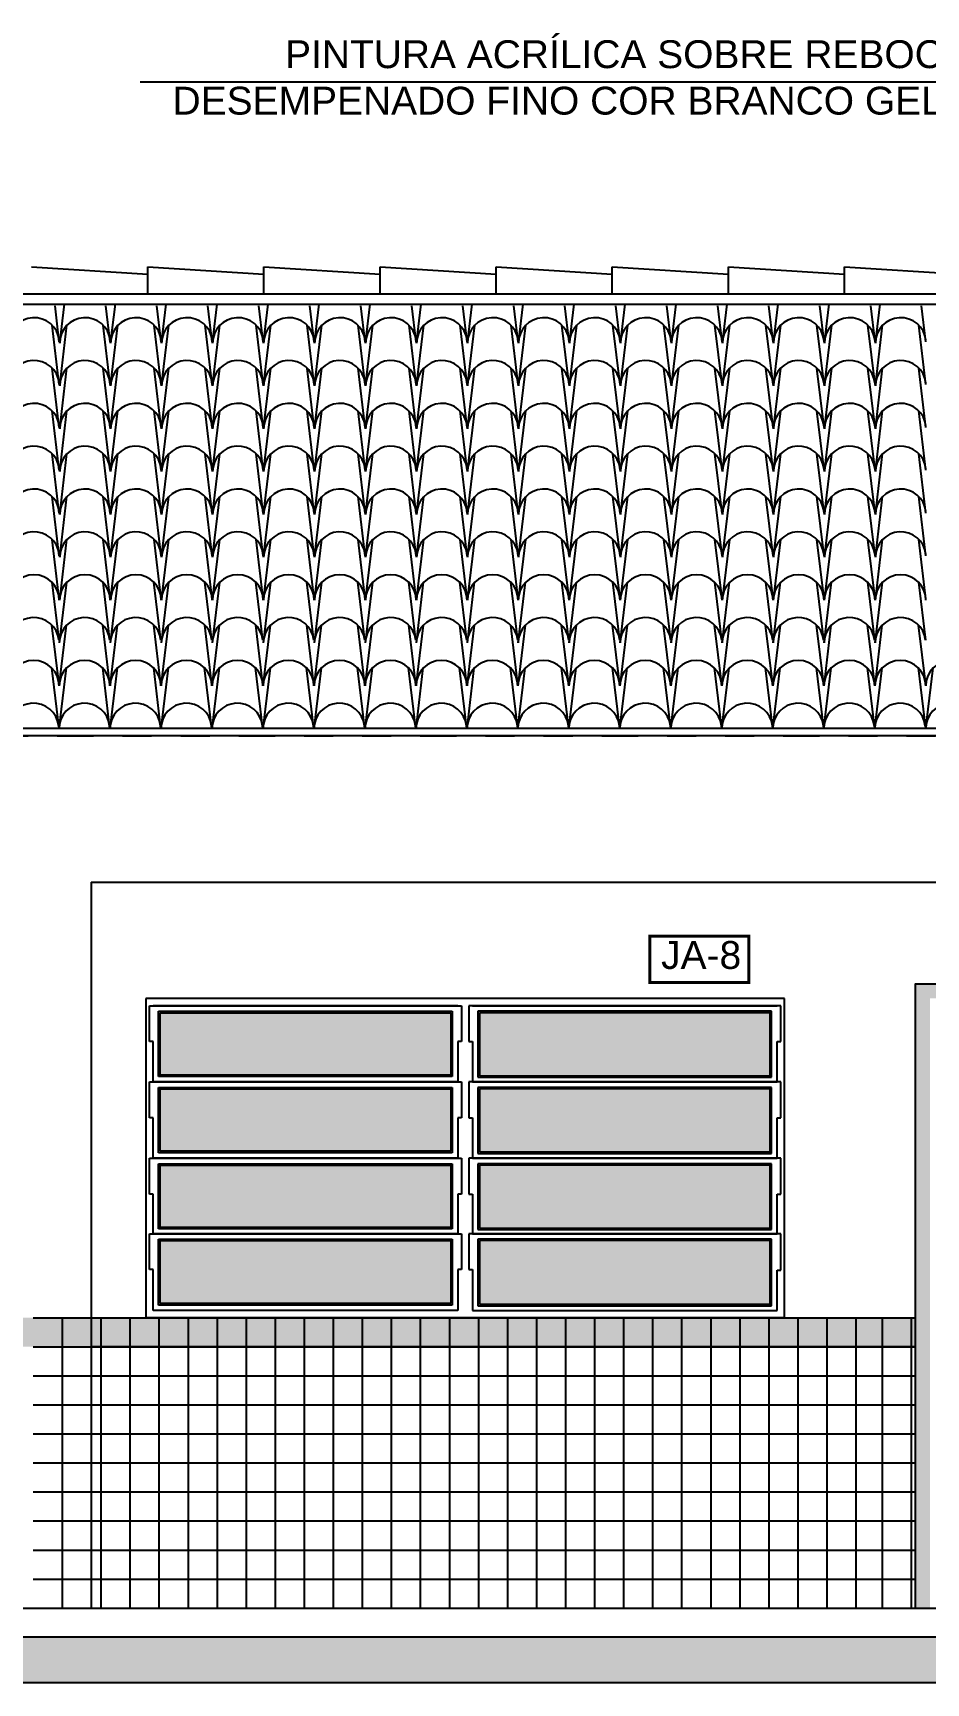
# Model space of a CAD drawing. Extents: x 183 to 373, y 23 to 105.
# Drawn here: x 212.67 to 215.74, y 46.32 to 52.01 of the extents above; entities that cross this region are included whole.
import ezdxf

# ---------------------------------------------------------------- set-up
doc = ezdxf.new("R2010")
doc.units = 0
doc.header["$LTSCALE"] = 0.005
doc.linetypes.add('C5', pattern=[60, 50, -5, 0, -5])
doc.linetypes.add('TRAÇO-2PTOS_P', pattern=[0.625, 0.25, -0.125, 0, -0.125, 0, -0.125])
doc.layers.get('0').update_dxf_attribs({"linetype": 'CONTINUOUS'})
for name, color, linetype in [('01', 1, 'CONTINUOUS'), ('0_HATCH', 1, 'CONTINUOUS'), ('252', 252, 'CONTINUOUS'), ('A-01', 1, 'CONTINUOUS'), ('A-CHAO_FACHADA', 8, 'CONTINUOUS'), ('A-COTAS', 1, 'CONTINUOUS'), ('A-HACH', 1, 'CONTINUOUS'), ('ARQ-EXO-1_100', 251, 'C5'), ('ARQ-SMB-1_100', 1, 'CONTINUOUS'), ('ARQ-TXT-1_075', 2, 'CONTINUOUS'), ('BL-AR-TELHA 2', 2, 'CONTINUOUS'), ('TELHA', 3, 'CONTINUOUS')]:
    doc.layers.add(name, color=color, linetype=linetype)
doc.styles.add('ESC-50-A20', font='arial.ttf', dxfattribs={"height": 0.1})
doc.styles.add('FNDE Texto Cota 0025', font='verdana.ttf', dxfattribs={"height": 0.04})
doc.dimstyles.new('FNDE 1-0025', dxfattribs={"dimscale": 5, "dimtxt": 0.04, "dimasz": 0.01, "dimexe": 0.15, "dimexo": 0.15, "dimgap": 0.005, "dimtad": 1, "dimzin": 1, "dimdsep": 46, "dimtxsty": 'FNDE Texto Cota 0025', "dimblk": 'tic', "dimcen": 0.015, "dimdle": 0.15, "dimse1": 1, "dimse2": 1, "dimclrd": 251, "dimclre": 251, "dimclrt": 256, "dimaunit": 1, "dimadec": 3, "dimazin": 0, "dimtfac": 1, "dimtix": 1, "dimtmove": 2, "dimatfit": 3, "dimfxl": 0.15, "dimtvp": 1, "dimtolj": 1, "dimtzin": 0, "dimarcsym": 0})

# ---------------------------------------------------------------- blocks, each defined once
blk = doc.blocks.new('tic')
at = {"color": 251}
for p, q in [((-1, 0), (1, 0)), ((0, -1), (0, 1))]:
    blk.add_line(p, q, dxfattribs=at)
blk.add_line((-0.6, -0.6), (0.6, 0.6))

msp = doc.modelspace()

# ---------------------------------------------------------------- hatches: boundary and pattern name
at = {"layer": '0_HATCH'}
msp.add_hatch(color=160, dxfattribs=at).paths.add_polyline_path([(216.6064, 48.7303), (215.7064, 48.7303), (215.7064, 46.5803), (215.7564, 46.5803), (215.7564, 48.6803), (216.5564, 48.6803), (216.5564, 46.5803), (216.6064, 46.5803)])
h = msp.add_hatch(color=160, dxfattribs=at)
h.paths.add_polyline_path([(212.8673, 47.5803), (212.8673, 47.4803), (215.7064, 47.4803), (215.7064, 47.5803)])
h.paths.add_polyline_path([(212.6673, 47.4803), (212.6673, 47.5803), (208.8123, 47.5803), (208.8123, 47.4803)])
h = msp.add_hatch(color=160, dxfattribs=at)
h.paths.add_polyline_path([(212.7673, 47.5803), (212.6673, 47.5803), (212.6673, 47.4803), (212.7673, 47.4803)])
h.paths.add_polyline_path([(212.8673, 47.5803), (212.7673, 47.5803), (212.7673, 47.4803), (212.8673, 47.4803)])
at = {"layer": 'A-COTAS'}
h = msp.add_hatch(color=252, dxfattribs=at)
h.set_gradient(color1=(91, 91, 91), one_color=1, tint=1, name='INVHEMISPHERICAL')
h.paths.add_polyline_path([(213.1047, 48.6309), (213.1047, 48.4164), (214.1059, 48.4164), (214.1059, 48.6309)])
h.paths.add_polyline_path([(213.1047, 48.3684), (213.1047, 48.1539), (214.1059, 48.1539), (214.1059, 48.3684)])
h.paths.add_polyline_path([(213.1047, 48.1059), (213.1047, 47.8914), (214.1059, 47.8914), (214.1059, 48.1059)])
h.paths.add_polyline_path([(213.1047, 47.8459), (213.1047, 47.6289), (214.1059, 47.6289), (214.1059, 47.8459)])
h.paths.add_polyline_path([(215.2059, 48.4141), (215.2059, 48.6309), (214.2047, 48.6309), (214.2047, 48.4141)])
h.paths.add_polyline_path([(215.2059, 48.1516), (215.2059, 48.3684), (214.2047, 48.3684), (214.2047, 48.1516)])
h.paths.add_polyline_path([(215.2059, 47.8891), (215.2059, 48.1059), (214.2047, 48.1059), (214.2047, 47.8891)])
h.paths.add_polyline_path([(214.2047, 47.8459), (214.2047, 47.6266), (215.2059, 47.6266), (215.2059, 47.8459)])
at = {"layer": 'A-HACH'}
msp.add_hatch(color=254, dxfattribs=at).paths.add_polyline_path([(206.7713, 46.4803), (206.7713, 46.3223), (267.1607, 46.3223), (267.1607, 46.4803)])

# ---------------------------------------------------------------- linework, layer by layer
at = {"color": 2}
msp.add_lwpolyline([(215.7064, 46.5803), (215.7064, 48.7303), (216.6064, 48.7303), (216.6064, 46.5803)], dxfattribs=at)
at = {"layer": '01', "color": 251}
for p, q in [((212.6673, 47.5803), (212.8673, 47.5803)), ((212.7673, 47.5803), (212.7673, 46.5803)), ((212.6673, 47.4803), (212.8673, 47.4803)), ((212.8673, 47.4803, -6.6453), (215.7064, 47.4803, -6.6453)), ((212.6673, 47.3803), (212.8673, 47.3803)), ((212.6673, 47.2803), (212.8673, 47.2803)), ((212.6673, 47.1803), (212.8673, 47.1803)), ((212.6673, 47.0803), (212.8673, 47.0803)), ((212.6673, 46.9803), (212.8673, 46.9803)), ((212.6673, 46.8803), (212.8673, 46.8803)), ((212.6673, 46.7803), (212.8673, 46.7803)), ((212.6673, 46.6803), (212.8673, 46.6803))]:
    msp.add_line(p, q, dxfattribs=at)
at = {"layer": '252', "linetype": 'Continuous'}
for p, q in [((212.9023, 46.5803, 3.3226), (212.9023, 47.5803, 3.3226)), ((213.0023, 46.5803, 3.3226), (213.0023, 47.5803, 3.3226)), ((213.1023, 46.5803, 3.3226), (213.1023, 47.5803, 3.3226)), ((213.2023, 46.5803, 3.3226), (213.2023, 47.5803, 3.3226)), ((213.2023, 46.5803, 3.3226), (213.2023, 47.5803, 3.3226)), ((213.3023, 46.5803, 3.3226), (213.3023, 47.5803, 3.3226)), ((213.4023, 46.5803, 3.3226), (213.4023, 47.5803, 3.3226)), ((213.5023, 46.5803, 3.3226), (213.5023, 47.5803, 3.3226)), ((213.5023, 46.5803, 3.3226), (213.5023, 47.5803, 3.3226)), ((213.6023, 46.5803, 3.3226), (213.6023, 47.5803, 3.3226)), ((213.7023, 46.5803, 3.3226), (213.7023, 47.5803, 3.3226)), ((213.8023, 46.5803, 3.3226), (213.8023, 47.5803, 3.3226)), ((213.9023, 46.5803, 3.3226), (213.9023, 47.5803, 3.3226)), ((214.0023, 46.5803, 3.3226), (214.0023, 47.5803, 3.3226)), ((214.1023, 46.5803, 3.3226), (214.1023, 47.5803, 3.3226)), ((214.2023, 46.5803, 3.3226), (214.2023, 47.5803, 3.3226)), ((214.3023, 46.5803, 3.3226), (214.3023, 47.5803, 3.3226)), ((214.4023, 46.5803, 3.3226), (214.4023, 47.5803, 3.3226)), ((214.5023, 46.5803, 3.3226), (214.5023, 47.5803, 3.3226)), ((214.6023, 46.5803, 3.3226), (214.6023, 47.5803, 3.3226)), ((214.7023, 46.5803, 3.3226), (214.7023, 47.5803, 3.3226)), ((214.8023, 46.5803, 3.3226), (214.8023, 47.5803, 3.3226)), ((214.9023, 46.5803, 3.3226), (214.9023, 47.5803, 3.3226)), ((215.0023, 46.5803, 3.3226), (215.0023, 47.5803, 3.3226)), ((215.1023, 46.5803, 3.3226), (215.1023, 47.5803, 3.3226)), ((215.1023, 46.5803, 3.3226), (215.1023, 47.5803, 3.3226)), ((215.2023, 46.5803, 3.3226), (215.2023, 47.5803, 3.3226)), ((215.3023, 46.5803, 3.3226), (215.3023, 47.5803, 3.3226)), ((215.4023, 46.5803, 3.3226), (215.4023, 47.5803, 3.3226)), ((215.4023, 46.5803, 3.3226), (215.4023, 47.5803, 3.3226)), ((215.5023, 46.5803, 3.3226), (215.5023, 47.5803, 3.3226)), ((215.5923, 46.5803, 6.6453), (215.5923, 47.5803, 6.6453)), ((215.6923, 46.5803, 6.6453), (215.6923, 47.5803, 6.6453)), ((212.8673, 47.3803, 2.6313), (215.7064, 47.3803, 2.17)), ((212.8673, 47.2803, 2.6313), (215.7064, 47.2803, 2.17)), ((212.8673, 47.1803, 2.6313), (215.7064, 47.1803, 2.17)), ((212.8673, 47.0803, 2.6313), (215.7064, 47.0803, 2.17)), ((212.8673, 46.9803, 2.6313), (215.7064, 46.9803, 2.17)), ((212.8673, 46.8803, 2.6313), (215.7064, 46.8803, 2.17)), ((212.8673, 46.7803, 2.6313), (215.7064, 46.7803, 2.17)), ((212.8673, 46.6803, 2.6313), (215.7064, 46.6803, 2.17))]:
    msp.add_line(p, q, dxfattribs=at)
at = {"layer": '252', "linetype": 'Continuous', "elevation": 3.3226}
for points in [[(212.8673, 47.5803), (215.7064, 47.5803)], [(215.7064, 47.4803), (212.8673, 47.4803)]]:
    msp.add_lwpolyline(points, dxfattribs=at)
at = {"layer": 'A-01', "color": 3}
for p, q in [((212.6623, 51.1998), (213.0623, 51.1753)), ((213.0623, 51.1077), (213.0623, 51.1998)), ((213.0623, 51.1998), (213.4623, 51.1753)), ((213.4623, 51.1077), (213.4623, 51.1998)), ((213.4623, 51.1998), (213.8623, 51.1753)), ((213.8623, 51.1998), (214.2623, 51.1753)), ((213.8623, 51.1077), (213.8623, 51.1998)), ((214.2623, 51.1077), (214.2623, 51.1998)), ((214.2623, 51.1998), (214.6623, 51.1753)), ((214.6623, 51.1077), (214.6623, 51.1998)), ((214.6623, 51.1998), (215.0623, 51.1753)), ((215.0623, 51.1077), (215.0623, 51.1998)), ((215.0623, 51.1998), (215.4623, 51.1753)), ((215.4623, 51.1998), (215.8623, 51.1753)), ((215.4623, 51.1077), (215.4623, 51.1998)), ((212.5123, 51.1077), (261.8473, 51.1077)), ((212.5123, 51.0717), (261.8473, 51.0717)), ((212.8673, 49.0811), (212.8673, 46.5803)), ((212.8673, 49.0811), (216.7373, 49.0811))]:
    msp.add_line(p, q, dxfattribs=at)
at = {"layer": 'A-01', "color": 5}
msp.add_line((208.0123, 46.5803), (266.3623, 46.5803), dxfattribs=at)
at = {"layer": 'A-01', "color": 8}
msp.add_line((267.1607, 46.3223), (206.7713, 46.3223), dxfattribs=at)
at = {"layer": 'A-CHAO_FACHADA', "color": 6}
msp.add_line((267.1607, 46.4803), (206.7713, 46.4803), dxfattribs=at)
at = {"layer": 'A-COTAS'}
for p, q in [((215.2553, 48.6803, 19.9358), (213.0553, 48.6803, 19.9358)), ((213.0553, 48.6803, 19.9358), (213.0553, 47.5803, 19.9358)), ((213.068, 48.6549, 19.9358), (214.1426, 48.6549, 19.9358)), ((213.068, 48.5314, 19.9358), (213.068, 48.6549, 19.9358)), ((214.1299, 48.6549, 19.9358), (213.0807, 48.6549, 19.9358)), ((214.1426, 48.6549, 19.9358), (214.1426, 48.5314, 19.9358)), ((215.2426, 48.6549, 19.9358), (214.168, 48.6549, 19.9358)), ((214.168, 48.6549, 19.9358), (214.168, 48.5314, 19.9358)), ((214.1807, 48.6549, 19.9358), (215.2299, 48.6549, 19.9358)), ((215.2426, 48.5316, 19.9358), (215.2426, 48.6549, 19.9358)), ((215.2553, 47.5803, 19.9358), (215.2553, 48.6803, 19.9358)), ((213.0997, 48.6359, 19.9358), (214.1109, 48.6359, 19.9358)), ((213.0997, 48.4114, 19.9358), (213.0997, 48.6359, 19.9358)), ((213.1047, 48.6309, 19.9358), (214.1059, 48.6309, 19.9358)), ((213.1047, 48.4164, 19.9358), (213.1047, 48.6309, 19.9358)), ((214.1059, 48.6309, 19.9358), (214.1059, 48.4164, 19.9358)), ((214.1109, 48.6359, 19.9358), (214.1109, 48.4114, 19.9358)), ((215.2109, 48.6359, 19.9358), (214.1997, 48.6359, 19.9358)), ((214.1997, 48.6359, 19.9358), (214.1997, 48.4091, 19.9358)), ((215.2059, 48.6309, 19.9358), (214.2047, 48.6309, 19.9358)), ((214.2047, 48.6309, 19.9358), (214.2047, 48.4141, 19.9358)), ((215.2059, 48.4141, 19.9358), (215.2059, 48.6309, 19.9358)), ((215.2109, 48.4091, 19.9358), (215.2109, 48.6359, 19.9358)), ((213.0807, 48.5314, 19.9358), (213.068, 48.5314, 19.9358)), ((213.0807, 48.3924, 19.9358), (213.0807, 48.5314, 19.9358)), ((214.1426, 48.5314, 19.9358), (214.1299, 48.5314, 19.9358)), ((214.1299, 48.5314, 19.9358), (214.1299, 48.3924, 19.9358)), ((214.168, 48.5314, 19.9358), (214.1807, 48.5314, 19.9358)), ((214.1807, 48.5314, 19.9358), (214.1807, 48.3924, 19.9358)), ((215.2299, 48.3924, 19.9358), (215.2299, 48.5316, 19.9358)), ((215.2299, 48.5316, 19.9358), (215.2426, 48.5316, 19.9358)), ((213.068, 48.3924, 19.9358), (214.1426, 48.3924, 19.9358)), ((213.068, 48.2689, 19.9358), (213.068, 48.3924, 19.9358)), ((214.1299, 48.3924, 19.9358), (213.0807, 48.3924, 19.9358)), ((214.1299, 48.3924, 19.9358), (213.0807, 48.3924, 19.9358)), ((214.1109, 48.4114, 19.9358), (213.0997, 48.4114, 19.9358)), ((213.0997, 48.3734, 19.9358), (214.1109, 48.3734, 19.9358)), ((213.0997, 48.1489, 19.9358), (213.0997, 48.3734, 19.9358)), ((214.1059, 48.4164, 19.9358), (213.1047, 48.4164, 19.9358)), ((213.1047, 48.3684, 19.9358), (214.1059, 48.3684, 19.9358)), ((213.1047, 48.1539, 19.9358), (213.1047, 48.3684, 19.9358)), ((214.1059, 48.3684, 19.9358), (214.1059, 48.1539, 19.9358)), ((214.1109, 48.3734, 19.9358), (214.1109, 48.1489, 19.9358)), ((214.1426, 48.3924, 19.9358), (214.1426, 48.2689, 19.9358)), ((215.2426, 48.3924, 19.9358), (214.168, 48.3924, 19.9358)), ((214.168, 48.3924, 19.9358), (214.168, 48.2689, 19.9358)), ((214.1807, 48.3924, 19.9358), (215.2299, 48.3924, 19.9358)), ((214.1807, 48.3924, 19.9358), (215.2299, 48.3924, 19.9358)), ((214.1997, 48.4091, 19.9358), (215.2109, 48.4091, 19.9358)), ((215.2109, 48.3734, 19.9358), (214.1997, 48.3734, 19.9358)), ((214.1997, 48.3734, 19.9358), (214.1997, 48.1466, 19.9358)), ((214.2047, 48.4141, 19.9358), (215.2059, 48.4141, 19.9358)), ((215.2059, 48.3684, 19.9358), (214.2047, 48.3684, 19.9358)), ((214.2047, 48.3684, 19.9358), (214.2047, 48.1516, 19.9358)), ((215.2059, 48.1516, 19.9358), (215.2059, 48.3684, 19.9358)), ((215.2109, 48.1466, 19.9358), (215.2109, 48.3734, 19.9358)), ((215.2426, 48.2691, 19.9358), (215.2426, 48.3924, 19.9358)), ((213.0807, 48.2689, 19.9358), (213.068, 48.2689, 19.9358)), ((213.0807, 48.1299, 19.9358), (213.0807, 48.2689, 19.9358)), ((214.1426, 48.2689, 19.9358), (214.1299, 48.2689, 19.9358)), ((214.1299, 48.2689, 19.9358), (214.1299, 48.1299, 19.9358)), ((214.168, 48.2689, 19.9358), (214.1807, 48.2689, 19.9358)), ((214.1807, 48.2689, 19.9358), (214.1807, 48.1299, 19.9358)), ((215.2299, 48.1299, 19.9358), (215.2299, 48.2691, 19.9358)), ((215.2299, 48.2691, 19.9358), (215.2426, 48.2691, 19.9358)), ((214.1109, 48.1489, 19.9358), (213.0997, 48.1489, 19.9358)), ((214.1059, 48.1539, 19.9358), (213.1047, 48.1539, 19.9358)), ((214.1997, 48.1466, 19.9358), (215.2109, 48.1466, 19.9358)), ((214.2047, 48.1516, 19.9358), (215.2059, 48.1516, 19.9358)), ((213.068, 48.1299, 19.9358), (214.1426, 48.1299, 19.9358)), ((213.068, 48.0064, 19.9358), (213.068, 48.1299, 19.9358)), ((214.1299, 48.1299, 19.9358), (213.0807, 48.1299, 19.9358)), ((214.1299, 48.1299, 19.9358), (213.0807, 48.1299, 19.9358)), ((213.0997, 48.1109, 19.9358), (214.1109, 48.1109, 19.9358)), ((213.0997, 47.8864, 19.9358), (213.0997, 48.1109, 19.9358)), ((213.1047, 48.1059, 19.9358), (214.1059, 48.1059, 19.9358)), ((213.1047, 47.8914, 19.9358), (213.1047, 48.1059, 19.9358)), ((214.1059, 48.1059, 19.9358), (214.1059, 47.8914, 19.9358)), ((214.1109, 48.1109, 19.9358), (214.1109, 47.8864, 19.9358)), ((214.1426, 48.1299, 19.9358), (214.1426, 48.0064, 19.9358)), ((215.2426, 48.1299, 19.9358), (214.168, 48.1299, 19.9358)), ((214.168, 48.1299, 19.9358), (214.168, 48.0064, 19.9358)), ((214.1807, 48.1299, 19.9358), (215.2299, 48.1299, 19.9358)), ((214.1807, 48.1299, 19.9358), (215.2299, 48.1299, 19.9358)), ((215.2109, 48.1109, 19.9358), (214.1997, 48.1109, 19.9358)), ((214.1997, 48.1109, 19.9358), (214.1997, 47.8841, 19.9358)), ((215.2059, 48.1059, 19.9358), (214.2047, 48.1059, 19.9358)), ((214.2047, 48.1059, 19.9358), (214.2047, 47.8891, 19.9358)), ((215.2059, 47.8891, 19.9358), (215.2059, 48.1059, 19.9358)), ((215.2109, 47.8841, 19.9358), (215.2109, 48.1109, 19.9358)), ((215.2426, 48.0066, 19.9358), (215.2426, 48.1299, 19.9358)), ((213.0807, 48.0064, 19.9358), (213.068, 48.0064, 19.9358)), ((213.0807, 47.8699, 19.9358), (213.0807, 48.0064, 19.9358)), ((214.1426, 48.0064, 19.9358), (214.1299, 48.0064, 19.9358)), ((214.1299, 48.0064, 19.9358), (214.1299, 47.8699, 19.9358)), ((214.168, 48.0064, 19.9358), (214.1807, 48.0064, 19.9358)), ((214.1807, 48.0064, 19.9358), (214.1807, 47.8699, 19.9358)), ((215.2299, 47.8699, 19.9358), (215.2299, 48.0066, 19.9358)), ((215.2299, 48.0066, 19.9358), (215.2426, 48.0066, 19.9358)), ((213.068, 47.8699, 19.9358), (214.1426, 47.8699, 19.9358)), ((213.068, 47.7464, 19.9358), (213.068, 47.8699, 19.9358)), ((214.1299, 47.8699, 19.9358), (213.0807, 47.8699, 19.9358)), ((214.1299, 47.8699, 19.9358), (213.0807, 47.8699, 19.9358)), ((214.1109, 47.8864, 19.9358), (213.0997, 47.8864, 19.9358)), ((214.1059, 47.8914, 19.9358), (213.1047, 47.8914, 19.9358)), ((214.1426, 47.8699, 19.9358), (214.1426, 47.7464, 19.9358)), ((215.2426, 47.8699, 19.9358), (214.168, 47.8699, 19.9358)), ((214.168, 47.8699, 19.9358), (214.168, 47.7464, 19.9358)), ((214.1807, 47.8699, 19.9358), (215.2299, 47.8699, 19.9358)), ((214.1807, 47.8699, 19.9358), (215.2299, 47.8699, 19.9358)), ((214.1997, 47.8841, 19.9358), (215.2109, 47.8841, 19.9358)), ((214.2047, 47.8891, 19.9358), (215.2059, 47.8891, 19.9358)), ((215.2426, 47.7441, 19.9358), (215.2426, 47.8699, 19.9358)), ((213.0997, 47.8509, 19.9358), (214.1109, 47.8509, 19.9358)), ((213.0997, 47.6239, 19.9358), (213.0997, 47.8509, 19.9358)), ((213.1047, 47.8459, 19.9358), (214.1059, 47.8459, 19.9358)), ((213.1047, 47.6289, 19.9358), (213.1047, 47.8459, 19.9358)), ((214.1059, 47.8459, 19.9358), (214.1059, 47.6289, 19.9358)), ((214.1109, 47.8509, 19.9358), (214.1109, 47.6239, 19.9358)), ((215.2109, 47.8509, 19.9358), (214.1997, 47.8509, 19.9358)), ((214.1997, 47.8509, 19.9358), (214.1997, 47.6216, 19.9358)), ((215.2059, 47.8459, 19.9358), (214.2047, 47.8459, 19.9358)), ((214.2047, 47.8459, 19.9358), (214.2047, 47.6266, 19.9358)), ((215.2059, 47.6266, 19.9358), (215.2059, 47.8459, 19.9358)), ((215.2109, 47.6216, 19.9358), (215.2109, 47.8509, 19.9358)), ((213.0807, 47.7464, 19.9358), (213.068, 47.7464, 19.9358)), ((213.0807, 47.6049, 19.9358), (213.0807, 47.7464, 19.9358)), ((214.1426, 47.7464, 19.9358), (214.1299, 47.7464, 19.9358)), ((214.1299, 47.7464, 19.9358), (214.1299, 47.6049, 19.9358)), ((214.168, 47.7464, 19.9358), (214.1807, 47.7464, 19.9358)), ((214.1807, 47.7464, 19.9358), (214.1807, 47.6049, 19.9358)), ((215.2299, 47.6049, 19.9358), (215.2299, 47.7441, 19.9358)), ((215.2299, 47.7441, 19.9358), (215.2426, 47.7441, 19.9358)), ((214.1059, 47.6289, 19.9358), (213.1047, 47.6289, 19.9358)), ((214.2047, 47.6266, 19.9358), (215.2059, 47.6266, 19.9358)), ((215.2553, 47.5803, 19.9358), (213.0553, 47.5803, 19.9358)), ((214.1299, 47.6049, 19.9358), (213.0807, 47.6049, 19.9358)), ((214.1109, 47.6239, 19.9358), (213.0997, 47.6239, 19.9358)), ((214.1807, 47.6049, 19.9358), (215.2299, 47.6049, 19.9358)), ((214.1997, 47.6216, 19.9358), (215.2109, 47.6216, 19.9358))]:
    msp.add_line(p, q, dxfattribs=at)
at = {"layer": 'ARQ-EXO-1_100', "color": 252, "linetype": 'TRAÇO-2PTOS_P', "ltscale": 100}
for p, q in [((205.8759, 49.5853), (267.1857, 49.5853)), ((205.8759, 46.5803), (267.1857, 46.5803))]:
    msp.add_line(p, q, dxfattribs=at)
at = {"layer": 'ARQ-SMB-1_100', "color": 252, "ltscale": 10, "const_width": 0.0107, "elevation": 19.9358}
msp.add_lwpolyline([(214.7916, 48.7349), (215.1326, 48.7349), (215.1326, 48.8949), (214.7916, 48.8949)], close=True, dxfattribs=at)
at = {"layer": 'BL-AR-TELHA 2'}
for p, q in [((212.7579, 50.9423), (212.743, 51.066)), ((212.7591, 50.9375), (212.7752, 51.0717)), ((212.9335, 50.9423), (212.9186, 51.066)), ((212.9346, 50.9375), (212.9508, 51.0717)), ((213.1091, 50.9423), (213.0942, 51.066)), ((213.1102, 50.9375), (213.1264, 51.0717)), ((213.2846, 50.9423), (213.2697, 51.066)), ((213.2858, 50.9375), (213.3019, 51.0717)), ((213.4602, 50.9423), (213.4453, 51.066)), ((213.4614, 50.9375), (213.4775, 51.0717)), ((213.6358, 50.9423), (213.6209, 51.066)), ((213.6369, 50.9375), (213.6531, 51.0717)), ((213.8114, 50.9423), (213.7965, 51.066)), ((213.8125, 50.9375), (213.8286, 51.0717)), ((213.9869, 50.9423), (213.972, 51.066)), ((213.9881, 50.9375), (214.0042, 51.0717)), ((214.1625, 50.9423), (214.1476, 51.066)), ((214.1636, 50.9375), (214.1798, 51.0717)), ((214.3381, 50.9423), (214.3232, 51.066)), ((214.3392, 50.9375), (214.3553, 51.0717)), ((214.5136, 50.9423), (214.4987, 51.066)), ((214.5148, 50.9375), (214.5309, 51.0717)), ((214.6892, 50.9423), (214.6743, 51.066)), ((214.6903, 50.9375), (214.7065, 51.0717)), ((214.8648, 50.9423), (214.8499, 51.066)), ((214.8659, 50.9375), (214.8821, 51.0717)), ((215.0403, 50.9423), (215.0254, 51.066)), ((215.0415, 50.9375), (215.0576, 51.0717)), ((215.2159, 50.9423), (215.201, 51.066)), ((215.217, 50.9375), (215.2332, 51.0717)), ((215.3915, 50.9423), (215.3766, 51.066)), ((215.3926, 50.9375), (215.4088, 51.0717)), ((215.567, 50.9423), (215.5521, 51.066)), ((215.5682, 50.9375), (215.5843, 51.0717)), ((215.7426, 50.9423), (215.7277, 51.066)), ((212.7579, 50.7947), (212.7334, 50.9989)), ((212.7591, 50.79), (212.7842, 50.9989)), ((212.9335, 50.7947), (212.9089, 50.9989)), ((212.9346, 50.79), (212.9598, 50.9989)), ((213.1091, 50.7947), (213.0845, 50.9989)), ((213.1102, 50.79), (213.1354, 50.9989)), ((213.2846, 50.7947), (213.2601, 50.9989)), ((213.2858, 50.79), (213.3109, 50.9989)), ((213.4602, 50.7947), (213.4356, 50.9989)), ((213.4614, 50.79), (213.4865, 50.9989)), ((213.6358, 50.7947), (213.6112, 50.9989)), ((213.6369, 50.79), (213.6621, 50.9989)), ((213.8114, 50.7947), (213.7868, 50.9989)), ((213.8125, 50.79), (213.8376, 50.9989)), ((213.9869, 50.7947), (213.9623, 50.9989)), ((213.9881, 50.79), (214.0132, 50.9989)), ((214.1625, 50.7947), (214.1379, 50.9989)), ((214.1636, 50.79), (214.1888, 50.9989)), ((214.3381, 50.7947), (214.3135, 50.9989)), ((214.3392, 50.79), (214.3644, 50.9989)), ((214.5136, 50.7947), (214.489, 50.9989)), ((214.5148, 50.79), (214.5399, 50.9989)), ((214.6892, 50.7947), (214.6646, 50.9989)), ((214.6903, 50.79), (214.7155, 50.9989)), ((214.8648, 50.7947), (214.8402, 50.9989)), ((214.8659, 50.79), (214.8911, 50.9989)), ((215.0403, 50.7947), (215.0158, 50.9989)), ((215.0415, 50.79), (215.0666, 50.9989)), ((215.2159, 50.7947), (215.1913, 50.9989)), ((215.217, 50.79), (215.2422, 50.9989)), ((215.3915, 50.7947), (215.3669, 50.9989)), ((215.3926, 50.79), (215.4178, 50.9989)), ((215.567, 50.7947), (215.5425, 50.9989)), ((215.5682, 50.79), (215.5933, 50.9989)), ((215.7426, 50.7947), (215.718, 50.9989)), ((212.7579, 50.6472), (212.7334, 50.8514)), ((212.7591, 50.6424), (212.7842, 50.8514)), ((212.9335, 50.6472), (212.9089, 50.8514)), ((212.9346, 50.6424), (212.9598, 50.8514)), ((213.1091, 50.6472), (213.0845, 50.8514)), ((213.1102, 50.6424), (213.1354, 50.8514)), ((213.2846, 50.6472), (213.2601, 50.8514)), ((213.2858, 50.6424), (213.3109, 50.8514)), ((213.4602, 50.6472), (213.4356, 50.8514)), ((213.4614, 50.6424), (213.4865, 50.8514)), ((213.6358, 50.6472), (213.6112, 50.8514)), ((213.6369, 50.6424), (213.6621, 50.8514)), ((213.8114, 50.6472), (213.7868, 50.8514)), ((213.8125, 50.6424), (213.8376, 50.8514)), ((213.9869, 50.6472), (213.9623, 50.8514)), ((213.9881, 50.6424), (214.0132, 50.8514)), ((214.1625, 50.6472), (214.1379, 50.8514)), ((214.1636, 50.6424), (214.1888, 50.8514)), ((214.3381, 50.6472), (214.3135, 50.8514)), ((214.3392, 50.6424), (214.3644, 50.8514)), ((214.5136, 50.6472), (214.489, 50.8514)), ((214.5148, 50.6424), (214.5399, 50.8514)), ((214.6892, 50.6472), (214.6646, 50.8514)), ((214.6903, 50.6424), (214.7155, 50.8514)), ((214.8648, 50.6472), (214.8402, 50.8514)), ((214.8659, 50.6424), (214.8911, 50.8514)), ((215.0403, 50.6472), (215.0158, 50.8514)), ((215.0415, 50.6424), (215.0666, 50.8514)), ((215.2159, 50.6472), (215.1913, 50.8514)), ((215.217, 50.6424), (215.2422, 50.8514)), ((215.3915, 50.6472), (215.3669, 50.8514)), ((215.3926, 50.6424), (215.4178, 50.8514)), ((215.567, 50.6472), (215.5425, 50.8514)), ((215.5682, 50.6424), (215.5933, 50.8514)), ((215.7426, 50.6472), (215.718, 50.8514)), ((212.7579, 50.4996), (212.7334, 50.7038)), ((212.7591, 50.4949), (212.7842, 50.7038)), ((212.9335, 50.4996), (212.9089, 50.7038)), ((212.9346, 50.4949), (212.9598, 50.7038)), ((213.1091, 50.4996), (213.0845, 50.7038)), ((213.1102, 50.4949), (213.1354, 50.7038)), ((213.2846, 50.4996), (213.2601, 50.7038)), ((213.2858, 50.4949), (213.3109, 50.7038)), ((213.4602, 50.4996), (213.4356, 50.7038)), ((213.4614, 50.4949), (213.4865, 50.7038)), ((213.6358, 50.4996), (213.6112, 50.7038)), ((213.6369, 50.4949), (213.6621, 50.7038)), ((213.8114, 50.4996), (213.7868, 50.7038)), ((213.8125, 50.4949), (213.8376, 50.7038)), ((213.9869, 50.4996), (213.9623, 50.7038)), ((213.9881, 50.4949), (214.0132, 50.7038)), ((214.1625, 50.4996), (214.1379, 50.7038)), ((214.1636, 50.4949), (214.1888, 50.7038)), ((214.3381, 50.4996), (214.3135, 50.7038)), ((214.3392, 50.4949), (214.3644, 50.7038)), ((214.5136, 50.4996), (214.489, 50.7038)), ((214.5148, 50.4949), (214.5399, 50.7038)), ((214.6892, 50.4996), (214.6646, 50.7038)), ((214.6903, 50.4949), (214.7155, 50.7038)), ((214.8648, 50.4996), (214.8402, 50.7038)), ((214.8659, 50.4949), (214.8911, 50.7038)), ((215.0403, 50.4996), (215.0158, 50.7038)), ((215.0415, 50.4949), (215.0666, 50.7038)), ((215.2159, 50.4996), (215.1913, 50.7038)), ((215.217, 50.4949), (215.2422, 50.7038)), ((215.3915, 50.4996), (215.3669, 50.7038)), ((215.3926, 50.4949), (215.4178, 50.7038)), ((215.567, 50.4996), (215.5425, 50.7038)), ((215.5682, 50.4949), (215.5933, 50.7038)), ((215.7426, 50.4996), (215.718, 50.7038)), ((212.7579, 50.3521), (212.7334, 50.5563)), ((212.7591, 50.3473), (212.7842, 50.5563)), ((212.9335, 50.3521), (212.9089, 50.5563)), ((212.9346, 50.3473), (212.9598, 50.5563)), ((213.1091, 50.3521), (213.0845, 50.5563)), ((213.1102, 50.3473), (213.1354, 50.5563)), ((213.2846, 50.3521), (213.2601, 50.5563)), ((213.2858, 50.3473), (213.3109, 50.5563)), ((213.4602, 50.3521), (213.4356, 50.5563)), ((213.4614, 50.3473), (213.4865, 50.5563)), ((213.6358, 50.3521), (213.6112, 50.5563)), ((213.6369, 50.3473), (213.6621, 50.5563)), ((213.8114, 50.3521), (213.7868, 50.5563)), ((213.8125, 50.3473), (213.8376, 50.5563)), ((213.9869, 50.3521), (213.9623, 50.5563)), ((213.9881, 50.3473), (214.0132, 50.5563)), ((214.1625, 50.3521), (214.1379, 50.5563)), ((214.1636, 50.3473), (214.1888, 50.5563)), ((214.3381, 50.3521), (214.3135, 50.5563)), ((214.3392, 50.3473), (214.3644, 50.5563)), ((214.5136, 50.3521), (214.489, 50.5563)), ((214.5148, 50.3473), (214.5399, 50.5563)), ((214.6892, 50.3521), (214.6646, 50.5563)), ((214.6903, 50.3473), (214.7155, 50.5563)), ((214.8648, 50.3521), (214.8402, 50.5563)), ((214.8659, 50.3473), (214.8911, 50.5563)), ((215.0403, 50.3521), (215.0158, 50.5563)), ((215.0415, 50.3473), (215.0666, 50.5563)), ((215.2159, 50.3521), (215.1913, 50.5563)), ((215.217, 50.3473), (215.2422, 50.5563)), ((215.3915, 50.3521), (215.3669, 50.5563)), ((215.3926, 50.3473), (215.4178, 50.5563)), ((215.567, 50.3521), (215.5425, 50.5563)), ((215.5682, 50.3473), (215.5933, 50.5563)), ((215.7426, 50.3521), (215.718, 50.5563)), ((212.7579, 50.2045), (212.7334, 50.4087)), ((212.7591, 50.1998), (212.7842, 50.4087)), ((212.9335, 50.2045), (212.9089, 50.4087)), ((212.9346, 50.1998), (212.9598, 50.4087)), ((213.1091, 50.2045), (213.0845, 50.4087)), ((213.1102, 50.1998), (213.1354, 50.4087)), ((213.2846, 50.2045), (213.2601, 50.4087)), ((213.2858, 50.1998), (213.3109, 50.4087)), ((213.4602, 50.2045), (213.4356, 50.4087)), ((213.4614, 50.1998), (213.4865, 50.4087)), ((213.6358, 50.2045), (213.6112, 50.4087)), ((213.6369, 50.1998), (213.6621, 50.4087)), ((213.8114, 50.2045), (213.7868, 50.4087)), ((213.8125, 50.1998), (213.8376, 50.4087)), ((213.9869, 50.2045), (213.9623, 50.4087)), ((213.9881, 50.1998), (214.0132, 50.4087)), ((214.1625, 50.2045), (214.1379, 50.4087)), ((214.1636, 50.1998), (214.1888, 50.4087)), ((214.3381, 50.2045), (214.3135, 50.4087)), ((214.3392, 50.1998), (214.3644, 50.4087)), ((214.5136, 50.2045), (214.489, 50.4087)), ((214.5148, 50.1998), (214.5399, 50.4087)), ((214.6892, 50.2045), (214.6646, 50.4087)), ((214.6903, 50.1998), (214.7155, 50.4087)), ((214.8648, 50.2045), (214.8402, 50.4087)), ((214.8659, 50.1998), (214.8911, 50.4087)), ((215.0403, 50.2045), (215.0158, 50.4087)), ((215.0415, 50.1998), (215.0666, 50.4087)), ((215.2159, 50.2045), (215.1913, 50.4087)), ((215.217, 50.1998), (215.2422, 50.4087)), ((215.3915, 50.2045), (215.3669, 50.4087)), ((215.3926, 50.1998), (215.4178, 50.4087)), ((215.567, 50.2045), (215.5425, 50.4087)), ((215.5682, 50.1998), (215.5933, 50.4087)), ((215.7426, 50.2045), (215.718, 50.4087)), ((212.7579, 50.057), (212.7334, 50.2612)), ((212.7591, 50.0522), (212.7842, 50.2612)), ((212.9335, 50.057), (212.9089, 50.2612)), ((212.9346, 50.0522), (212.9598, 50.2612)), ((213.1091, 50.057), (213.0845, 50.2612)), ((213.1102, 50.0522), (213.1354, 50.2612)), ((213.2846, 50.057), (213.2601, 50.2612)), ((213.2858, 50.0522), (213.3109, 50.2612)), ((213.4602, 50.057), (213.4356, 50.2612)), ((213.4614, 50.0522), (213.4865, 50.2612)), ((213.6358, 50.057), (213.6112, 50.2612)), ((213.6369, 50.0522), (213.6621, 50.2612)), ((213.8114, 50.057), (213.7868, 50.2612)), ((213.8125, 50.0522), (213.8376, 50.2612)), ((213.9869, 50.057), (213.9623, 50.2612)), ((213.9881, 50.0522), (214.0132, 50.2612)), ((214.1625, 50.057), (214.1379, 50.2612)), ((214.1636, 50.0522), (214.1888, 50.2612)), ((214.3381, 50.057), (214.3135, 50.2612)), ((214.3392, 50.0522), (214.3644, 50.2612)), ((214.5136, 50.057), (214.489, 50.2612)), ((214.5148, 50.0522), (214.5399, 50.2612)), ((214.6892, 50.057), (214.6646, 50.2612)), ((214.6903, 50.0522), (214.7155, 50.2612)), ((214.8648, 50.057), (214.8402, 50.2612)), ((214.8659, 50.0522), (214.8911, 50.2612)), ((215.0403, 50.057), (215.0158, 50.2612)), ((215.0415, 50.0522), (215.0666, 50.2612)), ((215.2159, 50.057), (215.1913, 50.2612)), ((215.217, 50.0522), (215.2422, 50.2612)), ((215.3915, 50.057), (215.3669, 50.2612)), ((215.3926, 50.0522), (215.4178, 50.2612)), ((215.567, 50.057), (215.5425, 50.2612)), ((215.5682, 50.0522), (215.5933, 50.2612)), ((215.7426, 50.057), (215.718, 50.2612)), ((212.7568, 49.9142), (212.7328, 50.1136)), ((212.7585, 49.9047), (212.7837, 50.1136)), ((212.9324, 49.9142), (212.9084, 50.1136)), ((212.9341, 49.9047), (212.9592, 50.1136)), ((213.1079, 49.9142), (213.0839, 50.1136)), ((213.1096, 49.9047), (213.1348, 50.1136)), ((213.2835, 49.9142), (213.2595, 50.1136)), ((213.2852, 49.9047), (213.3104, 50.1136)), ((213.4591, 49.9142), (213.4351, 50.1136)), ((213.4608, 49.9047), (213.4859, 50.1136)), ((213.6346, 49.9142), (213.6106, 50.1136)), ((213.6364, 49.9047), (213.6615, 50.1136)), ((213.8102, 49.9142), (213.7862, 50.1136)), ((213.8119, 49.9047), (213.8371, 50.1136)), ((213.9858, 49.9142), (213.9618, 50.1136)), ((213.9875, 49.9047), (214.0126, 50.1136)), ((214.1614, 49.9142), (214.1373, 50.1136)), ((214.1631, 49.9047), (214.1882, 50.1136)), ((214.3369, 49.9142), (214.3129, 50.1136)), ((214.3386, 49.9047), (214.3638, 50.1136)), ((214.5125, 49.9142), (214.4885, 50.1136)), ((214.5142, 49.9047), (214.5394, 50.1136)), ((214.6881, 49.9142), (214.664, 50.1136)), ((214.6898, 49.9047), (214.7149, 50.1136)), ((214.8636, 49.9142), (214.8396, 50.1136)), ((214.8653, 49.9047), (214.8905, 50.1136)), ((215.0392, 49.9142), (215.0152, 50.1136)), ((215.0409, 49.9047), (215.0661, 50.1136)), ((215.2148, 49.9142), (215.1908, 50.1136)), ((215.2165, 49.9047), (215.2416, 50.1136)), ((215.3903, 49.9142), (215.3663, 50.1136)), ((215.392, 49.9047), (215.4172, 50.1136)), ((215.5659, 49.9142), (215.5419, 50.1136)), ((215.5676, 49.9047), (215.5928, 50.1136)), ((215.7415, 49.9142), (215.7175, 50.1136)), ((212.7568, 49.7619), (212.7322, 49.9661)), ((212.7579, 49.7571), (212.7831, 49.9661)), ((212.9324, 49.7619), (212.9078, 49.9661)), ((212.9335, 49.7571), (212.9587, 49.9661)), ((213.1079, 49.7619), (213.0834, 49.9661)), ((213.1091, 49.7571), (213.1342, 49.9661)), ((213.2835, 49.7619), (213.2589, 49.9661)), ((213.2846, 49.7571), (213.3098, 49.9661)), ((213.4591, 49.7619), (213.4345, 49.9661)), ((213.4602, 49.7571), (213.4854, 49.9661)), ((213.6346, 49.7619), (213.6101, 49.9661)), ((213.6358, 49.7571), (213.6609, 49.9661)), ((213.8102, 49.7619), (213.7856, 49.9661)), ((213.8114, 49.7571), (213.8365, 49.9661)), ((213.9858, 49.7619), (213.9612, 49.9661)), ((213.9869, 49.7571), (214.0121, 49.9661)), ((214.1614, 49.7619), (214.1368, 49.9661)), ((214.1625, 49.7571), (214.1876, 49.9661)), ((214.3369, 49.7619), (214.3123, 49.9661)), ((214.3381, 49.7571), (214.3632, 49.9661)), ((214.5125, 49.7619), (214.4879, 49.9661)), ((214.5136, 49.7571), (214.5388, 49.9661)), ((214.6881, 49.7619), (214.6635, 49.9661)), ((214.6892, 49.7571), (214.7144, 49.9661)), ((214.8636, 49.7619), (214.839, 49.9661)), ((214.8648, 49.7571), (214.8899, 49.9661)), ((215.0392, 49.7619), (215.0146, 49.9661)), ((215.0403, 49.7571), (215.0655, 49.9661)), ((215.2148, 49.7619), (215.1902, 49.9661)), ((215.2159, 49.7571), (215.2411, 49.9661)), ((215.3903, 49.7619), (215.3658, 49.9661)), ((215.3915, 49.7571), (215.4166, 49.9661)), ((215.5659, 49.7619), (215.5413, 49.9661)), ((215.567, 49.7571), (215.5922, 49.9661)), ((215.7415, 49.7619), (215.7169, 49.9661)), ((212.7568, 49.6096), (212.7316, 49.8185)), ((212.7574, 49.6096), (212.7825, 49.8185)), ((212.9324, 49.6096), (212.9072, 49.8185)), ((212.9329, 49.6096), (212.9581, 49.8185)), ((213.1079, 49.6096), (213.0828, 49.8185)), ((213.1085, 49.6096), (213.1337, 49.8185)), ((213.2835, 49.6096), (213.2584, 49.8185)), ((213.2841, 49.6096), (213.3092, 49.8185)), ((213.4591, 49.6096), (213.4339, 49.8185)), ((213.4596, 49.6096), (213.4848, 49.8185)), ((213.6346, 49.6096), (213.6095, 49.8185)), ((213.6352, 49.6096), (213.6604, 49.8185)), ((213.8102, 49.6096), (213.7851, 49.8185)), ((213.8108, 49.6096), (213.8359, 49.8185)), ((213.9858, 49.6096), (213.9606, 49.8185)), ((213.9864, 49.6096), (214.0115, 49.8185)), ((214.1614, 49.6096), (214.1362, 49.8185)), ((214.1619, 49.6096), (214.1871, 49.8185)), ((214.3369, 49.6096), (214.3118, 49.8185)), ((214.3375, 49.6096), (214.3626, 49.8185)), ((214.5125, 49.6096), (214.4873, 49.8185)), ((214.5131, 49.6096), (214.5382, 49.8185)), ((214.6881, 49.6096), (214.6629, 49.8185)), ((214.6886, 49.6096), (214.7138, 49.8185)), ((214.8636, 49.6096), (214.8385, 49.8185)), ((214.8642, 49.6096), (214.8894, 49.8185)), ((215.0392, 49.6096), (215.014, 49.8185)), ((215.0398, 49.6096), (215.0649, 49.8185)), ((215.2148, 49.6096), (215.1896, 49.8185)), ((215.2153, 49.6096), (215.2405, 49.8185)), ((215.3903, 49.6096), (215.3652, 49.8185)), ((215.3909, 49.6096), (215.4161, 49.8185)), ((215.5659, 49.6096), (215.5408, 49.8185)), ((215.5665, 49.6096), (215.5916, 49.8185)), ((215.7415, 49.6096), (215.7163, 49.8185)), ((215.742, 49.6096), (215.7672, 49.8185))]:
    msp.add_line(p, q, dxfattribs=at)
for centre, start in [((212.671, 50.9375), 6.5419), ((212.8466, 50.9375), 6.5419), ((213.0221, 50.9375), 6.5419), ((213.1977, 50.9375), 6.5419), ((213.3733, 50.9375), 6.5419), ((213.5489, 50.9375), 6.5419), ((213.7244, 50.9375), 6.5419), ((213.9, 50.9375), 6.5419), ((214.0756, 50.9375), 6.5419), ((214.2511, 50.9375), 6.5419), ((214.4267, 50.9375), 6.5419), ((214.6023, 50.9375), 6.5419), ((214.7778, 50.9375), 6.5419), ((214.9534, 50.9375), 6.5419), ((215.129, 50.9375), 6.5419), ((215.3045, 50.9375), 6.5419), ((215.4801, 50.9375), 6.5419), ((215.6557, 50.9375), 6.5419), ((212.671, 50.79), 6.5419), ((212.8466, 50.79), 6.5419), ((213.0221, 50.79), 6.5419), ((213.1977, 50.79), 6.5419), ((213.3733, 50.79), 6.5419), ((213.5489, 50.79), 6.5419), ((213.7244, 50.79), 6.5419), ((213.9, 50.79), 6.5419), ((214.0756, 50.79), 6.5419), ((214.2511, 50.79), 6.5419), ((214.4267, 50.79), 6.5419), ((214.6023, 50.79), 6.5419), ((214.7778, 50.79), 6.5419), ((214.9534, 50.79), 6.5419), ((215.129, 50.79), 6.5419), ((215.3045, 50.79), 6.5419), ((215.4801, 50.79), 6.5419), ((215.6557, 50.79), 6.5419), ((212.671, 50.6424), 6.5419), ((212.8466, 50.6424), 6.5419), ((213.0221, 50.6424), 6.5419), ((213.1977, 50.6424), 6.5419), ((213.3733, 50.6424), 6.5419), ((213.5489, 50.6424), 6.5419), ((213.7244, 50.6424), 6.5419), ((213.9, 50.6424), 6.5419), ((214.0756, 50.6424), 6.5419), ((214.2511, 50.6424), 6.5419), ((214.4267, 50.6424), 6.5419), ((214.6023, 50.6424), 6.5419), ((214.7778, 50.6424), 6.5419), ((214.9534, 50.6424), 6.5419), ((215.129, 50.6424), 6.5419), ((215.3045, 50.6424), 6.5419), ((215.4801, 50.6424), 6.5419), ((215.6557, 50.6424), 6.5419), ((212.671, 50.4949), 6.5419), ((212.8466, 50.4949), 6.5419), ((213.0221, 50.4949), 6.5419), ((213.1977, 50.4949), 6.5419), ((213.3733, 50.4949), 6.5419), ((213.5489, 50.4949), 6.5419), ((213.7244, 50.4949), 6.5419), ((213.9, 50.4949), 6.5419), ((214.0756, 50.4949), 6.5419), ((214.2511, 50.4949), 6.5419), ((214.4267, 50.4949), 6.5419), ((214.6023, 50.4949), 6.5419), ((214.7778, 50.4949), 6.5419), ((214.9534, 50.4949), 6.5419), ((215.129, 50.4949), 6.5419), ((215.3045, 50.4949), 6.5419), ((215.4801, 50.4949), 6.5419), ((215.6557, 50.4949), 6.5419), ((212.671, 50.3473), 6.5419), ((212.8466, 50.3473), 6.5419), ((213.0221, 50.3473), 6.5419), ((213.1977, 50.3473), 6.5419), ((213.3733, 50.3473), 6.5419), ((213.5489, 50.3473), 6.5419), ((213.7244, 50.3473), 6.5419), ((213.9, 50.3473), 6.5419), ((214.0756, 50.3473), 6.5419), ((214.2511, 50.3473), 6.5419), ((214.4267, 50.3473), 6.5419), ((214.6023, 50.3473), 6.5419), ((214.7778, 50.3473), 6.5419), ((214.9534, 50.3473), 6.5419), ((215.129, 50.3473), 6.5419), ((215.3045, 50.3473), 6.5419), ((215.4801, 50.3473), 6.5419), ((215.6557, 50.3473), 6.5419), ((212.671, 50.1998), 6.5419), ((212.8466, 50.1998), 6.5419), ((213.0221, 50.1998), 6.5419), ((213.1977, 50.1998), 6.5419), ((213.3733, 50.1998), 6.5419), ((213.5489, 50.1998), 6.5419), ((213.7244, 50.1998), 6.5419), ((213.9, 50.1998), 6.5419), ((214.0756, 50.1998), 6.5419), ((214.2511, 50.1998), 6.5419), ((214.4267, 50.1998), 6.5419), ((214.6023, 50.1998), 6.5419), ((214.7778, 50.1998), 6.5419), ((214.9534, 50.1998), 6.5419), ((215.129, 50.1998), 6.5419), ((215.3045, 50.1998), 6.5419), ((215.4801, 50.1998), 6.5419), ((215.6557, 50.1998), 6.5419), ((212.6704, 50.0522), 0), ((212.846, 50.0522), 0), ((213.0216, 50.0522), 0), ((213.1971, 50.0522), 0), ((213.3727, 50.0522), 0), ((213.5483, 50.0522), 0), ((213.7239, 50.0522), 0), ((213.8994, 50.0522), 0), ((214.075, 50.0522), 0), ((214.2506, 50.0522), 0), ((214.4261, 50.0522), 0), ((214.6017, 50.0522), 0), ((214.7773, 50.0522), 0), ((214.9528, 50.0522), 0), ((215.1284, 50.0522), 0), ((215.304, 50.0522), 0), ((215.4795, 50.0522), 0), ((215.6551, 50.0522), 0), ((212.6699, 49.9047), 6.5419), ((212.8454, 49.9047), 6.5419), ((213.021, 49.9047), 6.5419), ((213.1966, 49.9047), 6.5419), ((213.3721, 49.9047), 6.5419), ((213.5477, 49.9047), 6.5419), ((213.7233, 49.9047), 6.5419), ((213.8989, 49.9047), 6.5419), ((214.0744, 49.9047), 6.5419), ((214.25, 49.9047), 6.5419), ((214.4256, 49.9047), 6.5419), ((214.6011, 49.9047), 6.5419), ((214.7767, 49.9047), 6.5419), ((214.9523, 49.9047), 6.5419), ((215.1278, 49.9047), 6.5419), ((215.3034, 49.9047), 6.5419), ((215.479, 49.9047), 6.5419), ((215.6545, 49.9047), 6.5419), ((212.6693, 49.7571), 0), ((212.8449, 49.7571), 0), ((213.0204, 49.7571), 0), ((213.196, 49.7571), 0), ((213.3716, 49.7571), 0), ((213.5471, 49.7571), 0), ((213.7227, 49.7571), 0), ((213.8983, 49.7571), 0), ((214.0739, 49.7571), 0), ((214.2494, 49.7571), 0), ((214.425, 49.7571), 0), ((214.6006, 49.7571), 0), ((214.7761, 49.7571), 0), ((214.9517, 49.7571), 0), ((215.1273, 49.7571), 0), ((215.3028, 49.7571), 0), ((215.4784, 49.7571), 0), ((215.654, 49.7571), 0), ((215.8295, 49.7571), 0), ((212.6687, 49.6096), 6.5419), ((212.8443, 49.6096), 6.5419), ((213.0199, 49.6096), 6.5419), ((213.1954, 49.6096), 6.5419), ((213.371, 49.6096), 6.5419), ((213.5466, 49.6096), 6.5419), ((213.7221, 49.6096), 6.5419), ((213.8977, 49.6096), 6.5419), ((214.0733, 49.6096), 6.5419), ((214.2489, 49.6096), 6.5419), ((214.4244, 49.6096), 6.5419), ((214.6, 49.6096), 6.5419), ((214.7756, 49.6096), 6.5419), ((214.9511, 49.6096), 6.5419), ((215.1267, 49.6096), 6.5419), ((215.3023, 49.6096), 6.5419), ((215.4778, 49.6096), 6.5419), ((215.6534, 49.6096), 6.5419), ((215.829, 49.6096), 6.5419)]:
    msp.add_arc(centre, 0.0875, start, 180, dxfattribs=at)
at = {"layer": 'TELHA'}
for p, q in [((266.785, 49.6096), (207.5745, 49.6096)), ((266.7776, 49.5853), (207.5981, 49.5853))]:
    msp.add_line(p, q, dxfattribs=at)

# ---------------------------------------------------------------- texts
at = {"layer": 'ARQ-TXT-1_075', "insert": (211.7167, 51.9806, 0.5181), "char_height": 0.096, "width": 4.42238, "attachment_point": 1, "style": 'ESC-50-A20'}
msp.add_mtext('\\pi1.8186;PINTURA ACRÍLICA SOBRE REBOCO \\P\\pi1.4312;DESEMPENADO FINO COR BRANCO GELO', dxfattribs=at)
at = {"layer": 'ARQ-TXT-1_075', "style": 'ESC-50-A20'}
msp.add_attdef('JA-8', (214.8304, 48.7819, 19.9358), '', height=0.096, dxfattribs=at)

# ---------------------------------------------------------------- leaders
at = {"layer": 'ARQ-SMB-1_100'}
msp.add_leader([(216.0166, 49.1837, 0.5181), (216.0166, 51.836, 0.5181), (213.036, 51.836, 0.5181)], dimstyle='FNDE 1-0025', override={"dimtad": 0, "dimfxl": 0.025, "dimarcsym": 1}, dxfattribs=at)

doc.saveas('drawing.dxf')
